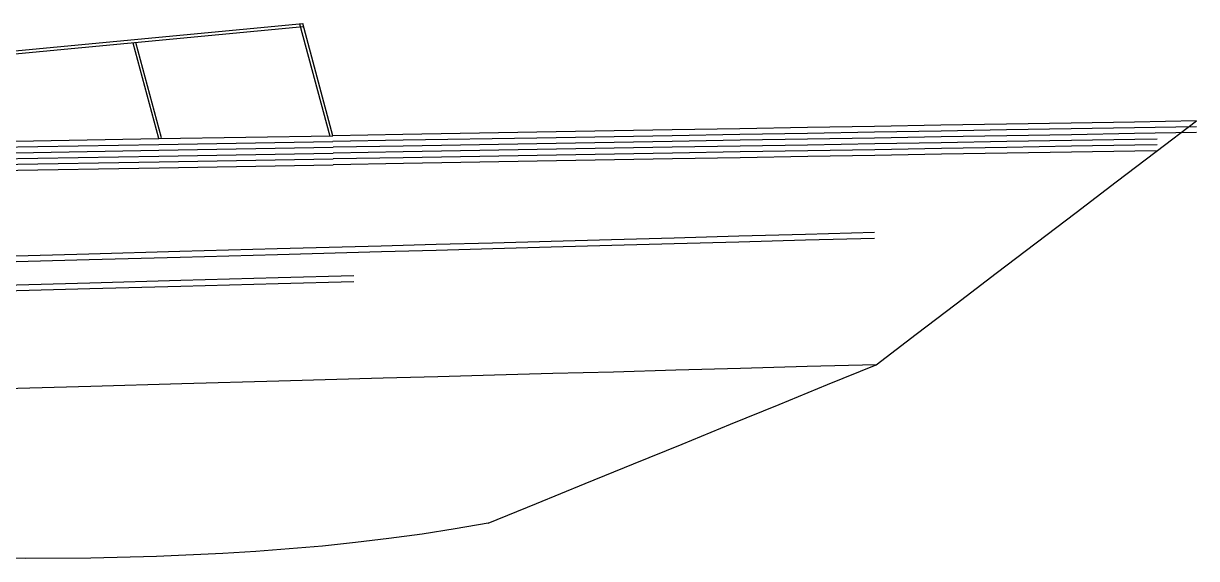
# Model space of a CAD drawing. Extents: x -11388 to 5235, y -758 to 9868.
# Drawn here: x -8395 to -6374, y -434 to 487 of the extents above; entities that cross this region are included whole.
import ezdxf

# ---------------------------------------------------------------- set-up
doc = ezdxf.new("R2010")
doc.units = 0
doc.header["$MEASUREMENT"] = 0
doc.layers.add('OUTLINE', color=2, linetype='CONTINUOUS')

msp = doc.modelspace()

# ---------------------------------------------------------------- linework, layer by layer
at = {"layer": 'OUTLINE', "color": 7, "linetype": 'Continuous'}
for p, q in [((-9699.7, 317), (-7913.5, 486.8)), ((-7866.5, 292.3), (-7918.3, 485.5)), ((-7861.7, 293.6), (-7913.5, 486.8)), ((-9699.2, 312), (-7913, 481.8)), ((-8161.7, 288.5), (-8205.8, 453)), ((-8156.9, 289.8), (-8201, 454.3)), ((-8975, 274.7), (-8161.7, 288.5)), ((-8161.7, 288.5), (-7861.7, 293.6)), ((-8161.5, 278.5), (-7861.5, 283.6)), ((-8974.8, 264.7), (-8161.5, 278.5)), ((-8974.7, 254.7), (-8161.4, 268.5)), ((-8161.4, 268.5), (-7861.4, 273.6)), ((-8161.2, 258.5), (-7861.2, 263.6)), ((-8974.5, 244.7), (-8161.2, 258.5)), ((-8974.3, 234.7), (-8161, 248.5)), ((-8161, 248.5), (-7861, 253.6)), ((-8160.9, 238.5), (-7860.9, 243.6)), ((-8974.2, 224.7), (-8160.9, 238.5))]:
    msp.add_line(p, q, dxfattribs=at)
at = {"layer": 'OUTLINE', "color": 7}
for points in [[(-6374.2, 318.9), (-6480.8, 317.1), (-6589.9, 315.3), (-6701.1, 313.4), (-6814.2, 311.5), (-6928.7, 309.5), (-7044.3, 307.5), (-7160.7, 305.6), (-7277.4, 303.6), (-7510.5, 299.6), (-7740.9, 295.7), (-7861.7, 293.6)], [(-6374.1, 308.9), (-6480.6, 307.1), (-6589.7, 305.3), (-6701, 303.4), (-6814, 301.5), (-6928.5, 299.5), (-7044.1, 297.5), (-7160.5, 295.6), (-7277.2, 293.6), (-7510.4, 289.6), (-7740.8, 285.7), (-7861.5, 283.6)], [(-6925.8, -100.9), (-6856.9, -48.4), (-6787.9, 4.1), (-6719, 56.6), (-6650, 109), (-6581.1, 161.5), (-6512.1, 214), (-6443.2, 266.5), (-6374.2, 318.9)], [(-6373.9, 298.9), (-6480.5, 297.1), (-6589.5, 295.3), (-6700.8, 293.4), (-6813.9, 291.5), (-6928.4, 289.5), (-7044, 287.5), (-7160.3, 285.6), (-7277, 283.6), (-7510.2, 279.6), (-7740.6, 275.7), (-7861.4, 273.6)], [(-6441.8, 287.8), (-6480.3, 287.1), (-6589.4, 285.3), (-6700.6, 283.4), (-6813.7, 281.5), (-6928.2, 279.5), (-7043.8, 277.5), (-7160.1, 275.6), (-7276.9, 273.6), (-7510, 269.6), (-7740.4, 265.7), (-7861.2, 263.6)], [(-6441.6, 277.8), (-6480.1, 277.1), (-6589.2, 275.3), (-6700.5, 273.4), (-6813.5, 271.5), (-6928, 269.5), (-7043.6, 267.5), (-7160, 265.6), (-7276.7, 263.6), (-7509.9, 259.6), (-7740.3, 255.7), (-7861, 253.6)], [(-6441.4, 267.8), (-6479.9, 267.1), (-6589, 265.3), (-6700.3, 263.4), (-6813.3, 261.5), (-6927.9, 259.5), (-7043.5, 257.5), (-7159.8, 255.6), (-7276.5, 253.6), (-7509.7, 249.6), (-7740.1, 245.7), (-7860.9, 243.6)], [(-6928.8, 126.8), (-7047.6, 123.5), (-7162.5, 120.4), (-7273.8, 117.3), (-7381.5, 114.4), (-7485.6, 111.5), (-7586.4, 108.7), (-7683.9, 106.1), (-7778.2, 103.5), (-7957.5, 98.6), (-8125.1, 94), (-8281.8, 89.7), (-8428.4, 85.7)], [(-6928.6, 116.8), (-7047.3, 113.5), (-7162.2, 110.4), (-7273.5, 107.3), (-7381.2, 104.4), (-7485.4, 101.5), (-7586.1, 98.7), (-7683.6, 96.1), (-7777.9, 93.5), (-7957.2, 88.6), (-8124.8, 84), (-8281.6, 79.7), (-8428.2, 75.7)], [(-7825.6, 52.2), (-7956.1, 48.6), (-8123.7, 44), (-8280.5, 39.7), (-8427.1, 35.7), (-8564.3, 31.9), (-8692.9, 28.4), (-8813.7, 25.1), (-8927.4, 22), (-9035.3, 19), (-9140.7, 16.1), (-9247.2, 13.2), (-9358.8, 10.1), (-9479, 6.9), (-9611.7, 3.2), (-9760.6, -0.9), (-9929.4, -5.5), (-10022.5, -8), (-10122, -10.8), (-10228.3, -13.7), (-10342, -16.8), (-10463.5, -20.1), (-10593.2, -23.7), (-10670.9, -25.8)], [(-7825.3, 42.2), (-7955.8, 38.6), (-8123.5, 34), (-8280.2, 29.7), (-8426.8, 25.7), (-8564, 21.9), (-8692.6, 18.4), (-8813.4, 15.1), (-8927.1, 12), (-9035, 9), (-9140.4, 6.1), (-9247, 3.2), (-9358.5, 0.2), (-9478.7, -3.1), (-9611.4, -6.8), (-9760.3, -10.9), (-9929.2, -15.5), (-10022.2, -18), (-10121.7, -20.8), (-10228, -23.7), (-10341.7, -26.8), (-10463.2, -30.1), (-10592.9, -33.7), (-10670.6, -35.8)], [(-6925.8, -100.9), (-7044.6, -104.1), (-7159.5, -107.3), (-7270.8, -110.3), (-7378.4, -113.3), (-7482.6, -116.1), (-7583.4, -118.9), (-7680.9, -121.6), (-7775.2, -124.1), (-7954.5, -129.1), (-8122.1, -133.7), (-8278.8, -138), (-8425.4, -142)], [(-7594.3, -373.6), (-7510.7, -339.5), (-7427.2, -305.4), (-7343.6, -271.3), (-7260, -237.3), (-7176.5, -203.2), (-7092.9, -169.1), (-7009.4, -135), (-6925.8, -100.9)], [(-7594.3, -373.6), (-7651.1, -383.5), (-7708.1, -392.3), (-7765.2, -400.1), (-7822.4, -406.9), (-7879.6, -412.9), (-7936.9, -417.9), (-7994.1, -422.2), (-8051.3, -425.8), (-8165.3, -430.8), (-8278.8, -433.6), (-8391.5, -434.4), (-8503, -433.9)]]:
    msp.add_lwpolyline(points, dxfattribs=at)

doc.saveas('drawing.dxf')
